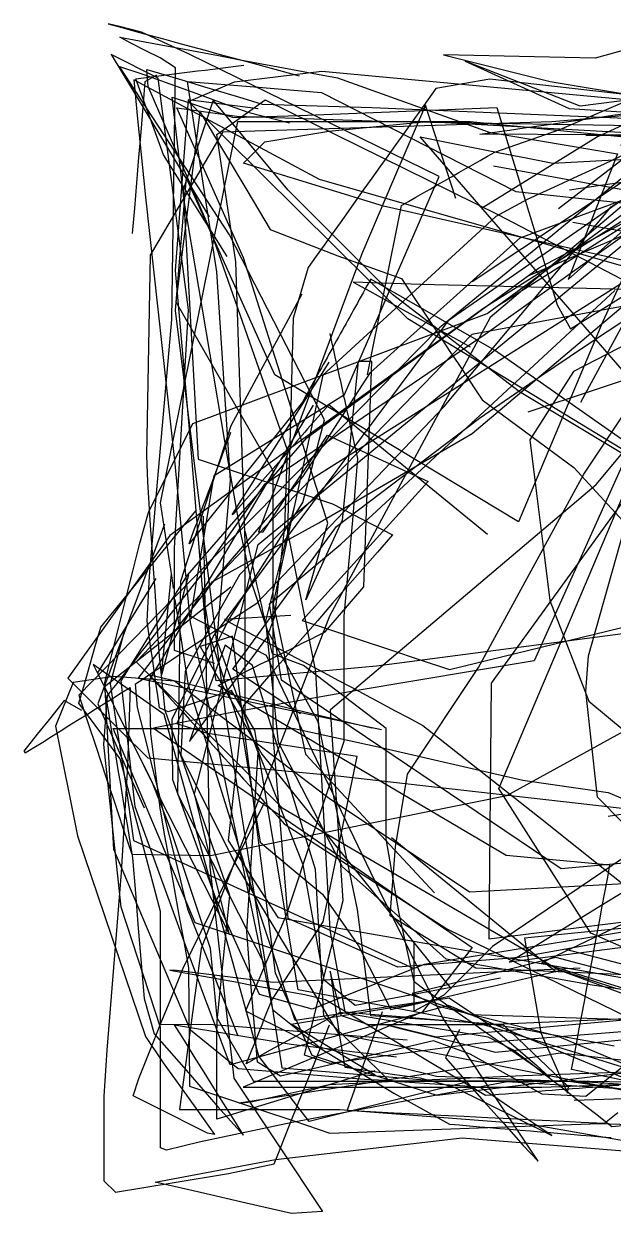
# Model space of a CAD drawing. Header units: metres. Extents: x 30 to 6769, y 117 to 5736.
# Drawn here: x 45 to 325, y 5151 to 5716 of the extents above; entities that cross this region are included whole.
import ezdxf

# ---------------------------------------------------------------- set-up
doc = ezdxf.new("R2010")
doc.units = ezdxf.units.M
doc.layers.add('FLOOR_1', color=2, linetype='Continuous')
doc.layers.add('FLOOR_2', color=3, linetype='Continuous')

msp = doc.modelspace()

# ---------------------------------------------------------------- linework, layer by layer
at = {"layer": 'FLOOR_1', "color": 6}
for points in [[(342.93, 5681.51), (309.37, 5677.32), (254.67, 5698.65), (279.42, 5687.39), (304.18, 5676.13), (404.31, 5669.85)], [(364.67, 5669.97), (357.35, 5666.59), (350.04, 5663.22), (342.73, 5659.84), (335.41, 5656.46), (328.1, 5653.09), (320.79, 5649.71), (313.48, 5646.33), (306.16, 5642.96), (298.85, 5639.58), (291.54, 5636.2), (284.22, 5632.83), (269.28, 5624.79), (187.06, 5549.4), (163.47, 5440.85), (178.74, 5369.17), (240.19, 5303.28)], [(348.19, 5658.62), (242.44, 5571.89), (116.04, 5443.42), (71.02, 5397.25), (75.22, 5384.65), (79.42, 5372.04), (83.62, 5359.44), (87.82, 5346.83), (92.02, 5334.23), (96.22, 5321.63), (133.56, 5321.06), (274.51, 5349.5), (457.57, 5450.09)], [(379.04, 5194.97), (246.77, 5249.68), (142.97, 5221.42), (140.29, 5228.57), (137.61, 5235.72), (134.94, 5242.86), (132.26, 5250.01), (129.58, 5257.16), (126.9, 5264.3), (124.22, 5271.45), (97.76, 5344.18), (91.22, 5404.01), (94.71, 5409.59), (98.19, 5415.18), (101.68, 5420.76), (105.17, 5426.35), (108.66, 5431.93), (112.15, 5437.52), (115.64, 5443.1), (119.13, 5448.69), (122.62, 5454.28), (179.5, 5519.59), (289.55, 5600.19), (350.73, 5632.8)], [(413.28, 5240.54), (314.44, 5284.09), (270.77, 5352.88), (345.46, 5529.26)], [(111.72, 5478.56), (80.05, 5393.1), (87.37, 5376.62), (94.69, 5360.14), (102.02, 5343.66)], [(236.6, 5251.76), (173.95, 5242.65), (168.41, 5259.25), (162.88, 5275.86), (157.35, 5292.47), (123.17, 5401.96), (122.39, 5407.06), (121.6, 5412.16), (120.82, 5417.26), (120.04, 5422.36), (119.25, 5427.46), (118.47, 5432.56), (117.68, 5437.67), (116.9, 5442.77)], [(322.78, 5339.74), (516.59, 5369.81), (588.82, 5356.87), (626.22, 5248.36), (624.99, 5119.11), (615.1, 5079.59), (608.31, 5069.41), (601.52, 5059.22), (594.73, 5049.03), (587.95, 5038.85), (581.16, 5028.66), (490.99, 5034.9), (371.99, 5045.96), (241.88, 5032.5), (72.25, 4992.9), (67.02, 4976.91), (64.42, 4961.29)]]:
    msp.add_lwpolyline(points, dxfattribs=at)
at = {"layer": 'FLOOR_1', "color": 4}
for points in [[(299.06, 5628.55), (385.28, 5695)], [(211.73, 5218.61), (136.64, 5195.64), (136.64, 5201.27), (136.64, 5206.91), (136.64, 5212.54), (136.64, 5218.18), (136.64, 5223.82), (136.64, 5229.45), (136.64, 5235.09), (136.86, 5242.45), (142.85, 5301.93), (112.12, 5389.89), (109.32, 5415.72), (108.63, 5426.09), (107.94, 5436.47), (107.25, 5446.84), (106.56, 5457.22), (105.87, 5467.59), (105.18, 5477.97), (104.48, 5488.34), (103.79, 5498.71), (103.32, 5511.22), (105.09, 5606.38), (139.7, 5665.1), (295.95, 5669.97), (382.28, 5677.25)], [(371.72, 5663.26), (261.69, 5663.88), (268.71, 5664.88), (275.73, 5665.89), (282.75, 5666.89), (289.77, 5667.89), (296.79, 5668.9), (303.81, 5669.9), (310.83, 5670.9), (317.85, 5671.91), (324.87, 5672.91), (331.89, 5673.91)], [(352.9, 5656.88), (258.08, 5593.7)], [(339.27, 5638.21), (266.6, 5576.71), (190.16, 5434.73), (129.27, 5276.81), (118.85, 5200.28), (137.93, 5200.28), (157.02, 5200.28), (176.11, 5200.28), (195.19, 5200.28), (285.7, 5193.31), (331.02, 5185.31)], [(270.39, 5582.46), (358.47, 5638.23)], [(809.95, 5594.57), (651.84, 5578.05), (584.63, 5518.32), (570.04, 5451.79), (566.56, 5397.37), (570.65, 5372.84), (574.73, 5348.32), (578.82, 5323.8), (611.82, 5250.88), (586.21, 5240.63), (560.6, 5230.38), (511.49, 5234.57), (430.53, 5259.81), (259.75, 5267.38), (219.04, 5292.36), (221.56, 5325.15), (227.26, 5359.76), (261.05, 5410.47), (311.1, 5502.36), (362.1, 5578.9), (492.92, 5589.45), (650.98, 5578.81), (846.63, 5568.95), (1007.8, 5549.19)], [(107.65, 5452.66), (79.9, 5407.78), (88.44, 5390.69), (96.98, 5373.6), (105.52, 5356.51), (114.51, 5333.81), (123.97, 5305.41), (133.44, 5277.01), (136.64, 5243.97), (154.04, 5213.7), (313.88, 5213.7), (446.48, 5211.56), (500.59, 5208.06), (557.47, 5216.64), (603.83, 5237.48), (634.87, 5325.3), (641.77, 5351.91), (644.47, 5365.38), (647.16, 5378.84), (649.85, 5392.3), (652.54, 5405.76), (729.64, 5538.6), (877.11, 5507.81)], [(227.1, 5233.21), (134.92, 5240.54), (109.82, 5240.7), (109.82, 5246.65), (109.82, 5252.6), (109.82, 5258.54), (109.82, 5264.49), (109.82, 5270.44), (109.82, 5276.39), (109.82, 5282.34), (109.82, 5288.29), (109.82, 5294.39), (90.68, 5367.05), (71.07, 5393.39), (73.66, 5402.44), (76.24, 5411.49), (78.83, 5420.54), (81.41, 5429.6), (126.7, 5484.8)], [(386.07, 5310.54), (256.75, 5303.57), (190.08, 5348.12), (116.52, 5403.82), (87.65, 5406.08), (68.4, 5403.33), (59.98, 5382.53), (70.41, 5330.32), (102.69, 5234.9), (111.19, 5222.51), (119.33, 5211.11), (127.47, 5199.71), (135.61, 5188.31), (132.23, 5189.07), (127.18, 5191.6), (122.12, 5194.13), (117.07, 5196.66), (112.01, 5199.19), (106.96, 5201.71), (101.9, 5204.24), (96.85, 5206.77), (99.6, 5214.98), (103.1, 5223.73), (106.59, 5232.48), (110.09, 5241.23), (113.59, 5249.98), (117.09, 5258.73), (120.59, 5267.48), (159.39, 5346.45)]]:
    msp.add_lwpolyline(points, dxfattribs=at)
at = {"layer": 'FLOOR_1', "color": 1}
for points in [[(626.15, 5132.72), (580.67, 5265.59), (509.12, 5379.79), (403.5, 5468.96), (227.38, 5576.21), (123.2, 5679.54), (144.98, 5688.88), (186.49, 5693.93), (397.95, 5674.2)], [(427.72, 5212.24), (299.9, 5227.12), (147.28, 5203.32), (152.88, 5203.89), (171.44, 5208.02), (190, 5212.15), (221.29, 5213.7), (256.65, 5213.52), (247.14, 5211.15), (237.63, 5208.77), (228.13, 5206.39), (218.62, 5204.01), (209.11, 5201.63), (199.6, 5199.26), (190.1, 5196.88), (180.59, 5194.5), (156.57, 5225.6), (111.53, 5388.03), (77.9, 5411.76), (80.72, 5406.12), (83.54, 5400.48), (86.36, 5394.83), (89.18, 5389.19), (92, 5383.55), (94.82, 5377.91), (97.64, 5372.27), (100.46, 5366.63), (103.28, 5360.98), (106.1, 5355.34), (108.92, 5349.7), (142.68, 5283.49), (134.33, 5316.89), (125.99, 5350.28), (156.27, 5468.84), (296.4, 5583.91), (365.57, 5640.91)], [(366.89, 5240.22), (261.9, 5231.75), (226.12, 5226.98), (190.33, 5222.21), (178.32, 5226.15), (180.61, 5235.34), (182.91, 5244.53), (185.21, 5253.72), (187.5, 5262.92), (189.8, 5272.11), (192.1, 5281.3), (194.39, 5290.49), (196.69, 5299.68), (190.62, 5390.35), (316.92, 5497.44), (387.72, 5581.97)], [(387.83, 5241.15), (257.24, 5245.31), (126.41, 5289.08), (87.4, 5381.45), (99.68, 5381.45), (111.96, 5381.45), (124.24, 5381.45), (136.52, 5381.45), (148.8, 5381.45), (161.07, 5381.45), (173.35, 5381.45), (211.98, 5372.93), (282.09, 5356.83), (322.73, 5351.02), (444.89, 5299.79)]]:
    msp.add_lwpolyline(points, dxfattribs=at)
at = {"layer": 'FLOOR_1', "color": 3}
for points in [[(860.81, 5595.53), (733.04, 5585.03), (670.06, 5546.25), (592.45, 5474.62), (569, 5398.36), (580.97, 5259.21), (626.95, 5152.38), (621.69, 5152.7), (581.68, 5224.05), (497.12, 5373.72), (444.98, 5507.29), (398.52, 5661.64), (378.2, 5690.68), (358.02, 5681.36), (337.84, 5672.03), (317.65, 5662.71), (262.48, 5628.66)], [(146.84, 5235.17), (123.02, 5295.06), (120.85, 5303.77), (118.67, 5312.47), (116.5, 5321.18), (114.32, 5329.88), (112.14, 5338.59), (109.97, 5347.3), (107.79, 5356), (105.62, 5364.71), (103.44, 5373.41), (98.97, 5391.33), (98.02, 5402.65), (101.4, 5404.91), (104.79, 5407.17), (108.18, 5409.43), (111.56, 5411.69), (114.95, 5413.95), (118.34, 5416.21), (121.72, 5418.47), (125.11, 5420.72), (128.5, 5422.98), (131.88, 5425.24), (135.27, 5427.5), (138.65, 5429.76), (142.04, 5432.02), (145.43, 5434.28), (148.81, 5436.53), (152.2, 5438.79), (155.59, 5441.05), (244.7, 5534.44), (324.11, 5629.39), (388.02, 5669.97)], [(378.89, 5206.86), (274.7, 5213.46), (172.45, 5194.03), (128.22, 5184.76), (112.66, 5180.87), (109.82, 5182.1), (109.82, 5184.49), (109.82, 5186.87), (109.82, 5189.26), (109.82, 5191.64), (109.82, 5194.02), (109.82, 5196.41), (109.82, 5198.79), (109.82, 5201.18), (109.82, 5203.56), (109.82, 5205.94), (109.82, 5208.33), (109.82, 5210.71), (109.82, 5213.1), (109.82, 5215.48), (109.82, 5217.86), (109.82, 5220.25), (109.82, 5222.63), (109.82, 5225.02), (109.82, 5227.4), (109.82, 5229.78), (109.82, 5232.17), (109.82, 5234.55), (109.82, 5236.94), (109.82, 5239.32), (91.21, 5296.41), (82.99, 5373.86), (84.58, 5396.91), (86.88, 5399.87), (89.18, 5402.83), (91.49, 5405.79), (93.79, 5408.76), (96.09, 5411.72), (98.39, 5414.68), (100.7, 5417.64), (103, 5420.61), (105.3, 5423.57), (107.61, 5426.53), (109.91, 5429.49), (112.21, 5432.46), (114.52, 5435.42), (116.82, 5438.38), (119.12, 5441.34), (121.43, 5444.31), (123.73, 5447.27), (126.03, 5450.23), (128.34, 5453.2), (159.67, 5497.75), (264.17, 5568.78), (351.07, 5630.84)], [(345.43, 5603.32), (180.64, 5499.28), (98.34, 5413.06), (109.28, 5402.12), (120.22, 5391.17), (131.16, 5380.23), (142.09, 5369.29), (153.03, 5358.34), (167.63, 5343.74), (299.27, 5266.71), (486.34, 5197.31)], [(351.47, 5555.66), (287.57, 5413.5), (202.36, 5399.28), (142.01, 5388.62), (106.51, 5381.51), (144.38, 5355.45), (182.25, 5329.38), (220.12, 5303.32), (257.98, 5277.26), (234.32, 5246.46), (149.11, 5210.92), (291.12, 5210.92), (394.08, 5214.47)], [(130.09, 5482.28), (133.35, 5315.63), (144.65, 5215.11), (165.77, 5183.41), (186.9, 5151.71), (172.17, 5150.79), (150.56, 5155.78), (128.95, 5160.77), (107.34, 5165.76), (164.57, 5176.44), (253.27, 5186.86), (418.89, 5173.44), (442.14, 5173.44), (465.39, 5173.44), (488.64, 5173.44), (511.89, 5173.44), (637.97, 5129.37), (643.77, 5083.25), (640.08, 5050), (625.36, 5047.74), (609.12, 5049.77), (592.88, 5051.81), (476.92, 5050.84)], [(414.67, 5208.26), (306.48, 5204.6)]]:
    msp.add_lwpolyline(points, dxfattribs=at)
at = {"layer": 'FLOOR_1', "color": 7}
for points in [[(309.76, 5536.5), (391.85, 5687.8)], [(388.98, 5294.22), (235.22, 5269.26), (182.03, 5247.97), (156.93, 5254.94), (146.63, 5277.61), (136.34, 5300.27), (115.72, 5357.03), (115.35, 5385.81), (121.92, 5398.95), (128.49, 5412.09), (135.05, 5425.23), (247.06, 5575.71), (353.39, 5649.54)], [(359.03, 5587.51), (257.84, 5568.68), (147.35, 5454.41), (121.52, 5408.65), (119.46, 5368.88), (144.69, 5318.39), (194.54, 5236.16), (346.84, 5206.09)], [(72.47, 5390), (64.08, 5394.7), (57.67, 5386.69), (51.26, 5378.67), (44.86, 5370.66), (45.54, 5369.77), (49.69, 5372.37), (53.84, 5374.96), (58, 5377.56), (62.15, 5380.16), (66.3, 5382.75), (70.45, 5385.35), (74.6, 5387.94), (78.75, 5390.54), (82.9, 5393.13), (87.05, 5395.73), (91.2, 5398.33), (95.36, 5400.92), (94.18, 5363.67), (91.19, 5312.93), (84.34, 5228.5), (82.99, 5206.66), (82.99, 5198.61), (82.99, 5190.56), (82.99, 5182.51), (82.99, 5174.46), (82.99, 5166.41), (88.54, 5160.95), (115.37, 5165.42), (142.19, 5169.9), (163.84, 5174.36), (165.6, 5178.76), (167.36, 5183.17), (169.12, 5187.58), (170.88, 5191.99), (172.65, 5196.4), (174.41, 5200.8), (176.17, 5205.21), (177.93, 5209.62), (179.7, 5214.03), (181.46, 5218.43), (183.22, 5222.84), (184.98, 5227.25), (186.74, 5231.66), (188.51, 5236.07), (190.27, 5240.47)], [(639.17, 5121.44), (626.14, 5169.27), (551.56, 5251.59), (512.21, 5255.61), (512.21, 5225.21), (519.23, 5179.2), (523.62, 5168.04), (521.23, 5177.62), (518.83, 5187.2), (516.44, 5196.78), (514.04, 5206.37), (511.65, 5215.95), (509.25, 5225.53), (506.86, 5235.11), (493.86, 5240.54), (467.01, 5240.54), (440.16, 5240.54), (301.9, 5276.5)]]:
    msp.add_lwpolyline(points, dxfattribs=at)
at = {"layer": 'FLOOR_1', "color": 5}
for points in [[(415.03, 5197.31), (302.99, 5213.7), (283.1, 5213.7), (263.21, 5213.7), (243.33, 5213.7), (223.44, 5213.7), (206.87, 5214.56), (191.84, 5215.81), (176.82, 5217.06), (161.79, 5218.32), (146.77, 5219.57), (124.16, 5237.91), (87.71, 5323.9), (83.42, 5403.3), (86.73, 5416.54), (90.04, 5429.78), (93.35, 5443.02), (96.66, 5456.26), (99.96, 5469.49), (104.13, 5484.13), (125.29, 5526.46), (265.11, 5578.68), (371.74, 5656.74)], [(358.5, 5640.95), (263.56, 5581.16), (114.29, 5473.15), (65.79, 5405.37), (78.45, 5392.7), (91.11, 5380.03), (103.78, 5367.37), (194.19, 5358.92), (354.48, 5340.73)], [(353.69, 5429.64), (212.57, 5411.07), (136.28, 5404.12), (135.45, 5409.93), (134.62, 5415.75), (133.79, 5421.57), (132.96, 5427.38), (132.13, 5433.2), (131.3, 5439.01), (130.47, 5444.83), (134.5, 5451.08), (147.15, 5458.11), (159.8, 5465.14), (172.45, 5472.17), (185.1, 5479.21), (257.99, 5521.6), (329.91, 5582.31)], [(182.51, 5535.13), (104.47, 5404.39), (105.1, 5378.94), (107.31, 5361.26), (109.52, 5343.58), (111.79, 5330.34), (114.07, 5317.8), (116.35, 5305.25), (118.63, 5292.71), (120.91, 5280.16), (123.19, 5267.62), (123.57, 5211.35), (140.28, 5205.78), (156.99, 5200.21), (173.7, 5194.64), (190.41, 5189.06), (318.55, 5193.57), (464.32, 5188.92)], [(336.78, 5291.89), (291.04, 5269.92), (330.06, 5257.91), (365.65, 5252.68), (374.38, 5300.73), (383.67, 5388.14)]]:
    msp.add_lwpolyline(points, dxfattribs=at)
at = {"layer": 'FLOOR_1', "color": 2}
for points in [[(214.93, 5380.79), (99.23, 5405.21), (107.21, 5415.47), (115.19, 5425.74), (123.17, 5436.01), (131.15, 5446.27), (139.13, 5456.54), (177.52, 5501.04), (209.69, 5550.58), (280.9, 5614.65), (349.49, 5640.01), (397.31, 5622.95), (438, 5587.2), (475.15, 5513.79)], [(619.51, 5089.67), (611.31, 5181.65), (568, 5189.52), (488.94, 5227.91), (377.7, 5287.89), (317.63, 5348.72), (316.51, 5358.78), (315.4, 5368.83), (314.28, 5378.88), (313.16, 5388.94), (312.05, 5398.99), (313.36, 5415.92), (341.42, 5515.23), (359.12, 5629.91), (378.62, 5633.16), (398.11, 5636.41), (417.61, 5639.66), (437.1, 5642.91)], [(365.1, 5630.87), (284.48, 5596.46)], [(176.5, 5388.39), (144.32, 5409.62), (156.63, 5426.55), (168.94, 5443.49), (181.25, 5460.42), (193.56, 5477.36), (261.46, 5529), (290.03, 5548.62), (311.51, 5562.95), (333, 5577.28), (394.84, 5601.08)], [(967.14, 5372.47), (928.57, 5477.82), (917.86, 5517.09), (806.85, 5552.1), (690.24, 5547.45), (583.23, 5555.19), (510.05, 5591.01), (457.85, 5595.87), (451.86, 5593.37), (445.88, 5590.88), (439.89, 5588.38), (433.91, 5585.89), (427.92, 5583.39), (421.94, 5580.9), (415.96, 5578.4), (409.97, 5575.91), (403.99, 5573.42), (398, 5570.92), (392.02, 5568.43), (386.03, 5565.93), (380.05, 5563.44), (284.48, 5531.81)], [(177.05, 5587.9), (143.37, 5525.28), (119.38, 5451.26), (117.92, 5350.41), (159.3, 5269.18)], [(143.34, 5448.54), (83.09, 5401), (83.93, 5395.98), (84.76, 5390.96), (85.6, 5385.94), (86.43, 5380.92), (87.27, 5375.9), (88.11, 5370.88), (88.94, 5365.86), (89.78, 5360.85), (90.61, 5355.83), (91.45, 5350.81), (92.29, 5345.79), (93.12, 5340.77), (93.96, 5335.75), (94.79, 5330.73), (95.63, 5325.71), (96.51, 5319.85), (97.9, 5303.16), (99.29, 5286.48), (100.68, 5269.79), (102.07, 5253.11), (106.85, 5236.27), (122.02, 5218.93), (137.18, 5201.59), (149.35, 5188), (144.66, 5195.5), (139.98, 5203), (135.29, 5210.5), (130.6, 5218.01), (125.92, 5225.51), (121.23, 5233.01), (116.54, 5240.52), (144.18, 5235.93), (171.93, 5231.3), (222.11, 5225.33)], [(92.69, 5428.18), (85.93, 5402.61), (89.48, 5379.51), (93.03, 5356.41), (97.03, 5328.2), (230.01, 5267.38)], [(210.26, 5381.48), (104.33, 5406.94), (107.55, 5403.4), (110.77, 5399.86), (113.98, 5396.32), (117.2, 5392.78), (120.42, 5389.24), (123.64, 5385.7), (126.85, 5382.16), (130.07, 5378.62), (133.29, 5375.08), (136.51, 5371.54), (139.72, 5368), (142.94, 5364.46), (146.16, 5360.92), (149.37, 5357.37), (152.59, 5353.83), (155.81, 5350.29), (159.03, 5346.75), (162.24, 5343.21), (165.46, 5339.67), (168.68, 5336.13), (245.98, 5286.16), (405.72, 5208.16)]]:
    msp.add_lwpolyline(points, dxfattribs=at)
at = {"layer": 'FLOOR_2', "color": 7}
for points in [[(251.99, 5238.37), (245.29, 5224.78), (254.53, 5214.38), (263.77, 5203.97), (273.02, 5193.57), (282.26, 5183.16), (289.4, 5175.68), (266.82, 5209.57), (244.24, 5243.46), (213.87, 5304.62), (160.28, 5416.06), (124.27, 5434.67), (126.51, 5448.08), (128.74, 5461.49), (130.97, 5474.9), (133.21, 5488.31), (135.44, 5501.72), (197.32, 5540.17), (242.41, 5643.75), (123.78, 5701.85), (100.9, 5712.46), (90.4, 5715.09), (84.93, 5716.41), (91.52, 5714.61), (98.11, 5712.81), (104.7, 5711.02), (111.3, 5709.22), (117.89, 5707.42), (124.48, 5705.62), (131.07, 5703.82), (137.66, 5702.02), (144.25, 5700.22), (150.85, 5698.43), (175.76, 5691.63)], [(328.59, 5658.85), (378.08, 5657.37), (378.08, 5672.99), (378.08, 5688.61), (378.08, 5704.23), (368.41, 5714.3), (316.46, 5700.13), (244.39, 5701.73), (269.76, 5695.39), (295.12, 5689.04), (337.11, 5682.01), (416.82, 5675.38), (425.78, 5673.14), (434.73, 5670.9), (443.68, 5668.66), (452.64, 5666.42), (461.59, 5664.18), (470.55, 5661.94), (479.5, 5659.7), (488.45, 5657.46), (563.79, 5642.67)], [(333.46, 5600.13), (185.5, 5642.37), (97.11, 5689.72), (98.97, 5671.17), (100.82, 5652.62), (102.68, 5634.06), (116.54, 5508.76), (123.96, 5431.83), (125.02, 5427.09), (126.07, 5422.36), (127.12, 5417.62), (128.17, 5412.88), (129.23, 5408.14), (130.28, 5403.4), (131.33, 5398.66), (132.38, 5393.92), (133.44, 5389.18), (134.49, 5384.44), (135.54, 5379.7), (136.6, 5374.96), (163.18, 5247.84), (185.37, 5230.03), (203.93, 5225.39), (222.48, 5220.75), (241.03, 5216.11), (315.33, 5213.27), (413.61, 5206.99)], [(250.29, 5633.32), (235.8, 5677.79), (220.66, 5642.46), (205.53, 5607.12), (156.46, 5474.78), (158.66, 5474.88), (168.87, 5490.2), (179.08, 5505.53), (189.3, 5520.85), (237.2, 5498.89), (177.15, 5432.8), (191.17, 5428.13), (205.2, 5423.45), (219.22, 5418.77), (233.24, 5414.1), (247.26, 5409.42), (385.22, 5443)], [(639.63, 5143.93), (628.91, 5209.2), (616.6, 5245.64), (609.78, 5257.58), (602.96, 5269.53), (596.14, 5281.47), (498.71, 5337.37), (355.55, 5337.21), (267.68, 5277.71), (244.62, 5254.63), (230.54, 5247.02), (230.54, 5263.66), (230.54, 5280.3)]]:
    msp.add_lwpolyline(points, dxfattribs=at)
at = {"layer": 'FLOOR_2', "color": 1}
for points in [[(329.57, 5220.38), (313.17, 5225.43), (296.78, 5230.47), (280.38, 5235.52), (263.45, 5240.54), (175.3, 5257.13), (154.75, 5380.45), (143.6, 5399.43), (136.07, 5396.91), (128.54, 5394.4), (121.01, 5391.89), (113.48, 5389.38), (109.39, 5391.18), (108.55, 5397.07), (107.71, 5402.95), (106.87, 5408.84), (106.03, 5414.73), (105.18, 5420.61), (104.34, 5426.5), (103.5, 5432.38), (104.69, 5454.01), (107.63, 5489.39), (115.28, 5575.79), (116.95, 5695.53), (109.77, 5700.19), (102.89, 5703.63), (96.02, 5707.07), (90.47, 5710.09), (99.87, 5708.32), (109.28, 5706.56), (118.69, 5704.79), (128.1, 5703.03), (137.51, 5701.26), (146.92, 5699.5), (156.33, 5697.73), (165.74, 5695.97), (175.15, 5694.2), (184.56, 5692.44), (193.97, 5690.67), (266.13, 5664.95), (327.16, 5654.51), (303.63, 5594.82), (354.44, 5640)], [(375.34, 5289.45), (280.38, 5272.53), (222.64, 5267.91), (196.61, 5279.49), (170.58, 5291.06), (163.47, 5377.91), (163.47, 5396.91), (163.47, 5415.92), (163.47, 5503.87), (117.34, 5584.14), (128.64, 5674.37), (139.77, 5655.81), (150.9, 5637.25), (162.03, 5618.69), (194.16, 5606.06), (224.44, 5595.25), (228.28, 5589.49), (232.12, 5583.72), (235.96, 5577.96), (239.8, 5572.19), (243.64, 5566.43), (247.48, 5560.66), (251.32, 5554.9), (255.17, 5549.13), (259.01, 5543.37), (262.85, 5537.61), (306.45, 5505.49), (421.03, 5380.74)], [(624, 5121.9), (610.94, 5180.9), (601.92, 5207.95), (594.85, 5220.92), (587.78, 5233.88), (580.71, 5246.85), (573.64, 5259.82), (566.57, 5272.78), (489.88, 5356.82), (467.77, 5378.94), (445.43, 5403.91), (422.93, 5430.93), (400.43, 5457.95), (335.51, 5544.82), (233.25, 5662.72), (245.88, 5660.19), (258.52, 5657.66), (271.15, 5655.13), (283.79, 5652.61), (296.42, 5650.08), (413.23, 5656.55), (548.76, 5650.76)], [(897.37, 5578.84), (811.76, 5614.92), (687.86, 5586.33), (621.17, 5532.28), (623.26, 5475.82), (642.85, 5464.06), (640.69, 5433.72), (633.82, 5399.34), (627.38, 5308.25), (605.18, 5283.81), (582.97, 5259.37), (545.1, 5231.31), (442.31, 5230.94), (241.4, 5206.99), (181.9, 5225.89), (164.48, 5265.11), (144.1, 5425.28), (128.75, 5420.43), (158.05, 5369.14), (248.1, 5257.67)], [(265.29, 5473.55), (189.9, 5535.32), (188.64, 5533.88), (187.38, 5532.44), (186.11, 5530.99), (184.85, 5529.55), (183.59, 5528.11), (182.33, 5526.66), (181.06, 5525.22), (179.8, 5523.78), (178.54, 5522.33), (177.28, 5520.89), (176.01, 5519.44), (174.75, 5518), (173.49, 5516.56), (172.23, 5515.11), (170.96, 5513.67), (169.7, 5512.23), (168.44, 5510.78), (167.18, 5509.34), (165.91, 5507.89), (164.65, 5506.45), (163.39, 5505.01), (162.13, 5503.56), (160.86, 5502.12), (159.6, 5500.68), (158.34, 5499.23), (157.08, 5497.79), (155.81, 5496.35), (154.55, 5494.9), (153.29, 5493.46), (152.03, 5492.01), (150.76, 5490.57), (149.5, 5489.13), (148.24, 5487.68), (146.98, 5486.24), (145.71, 5484.8), (144.45, 5483.35), (143.9, 5482.95), (148.09, 5489.55), (152.29, 5496.16), (156.49, 5502.76), (160.69, 5509.36), (164.89, 5515.96), (169.09, 5522.56), (173.29, 5529.16), (177.49, 5535.76), (181.68, 5542.37), (185.88, 5548.97), (190.08, 5555.57)], [(379.23, 5251.03), (297.83, 5272.47), (284.16, 5269.05), (270.49, 5265.63), (256.82, 5262.21), (243.15, 5258.8), (229.48, 5255.38), (240.75, 5249.73), (269.61, 5242.51), (298.47, 5235.29), (345.97, 5215.33)], [(309.34, 5267.38), (163.46, 5260.67), (117.51, 5266.42), (114.27, 5266.57), (119.63, 5265.6), (124.98, 5264.62), (130.33, 5263.65), (135.68, 5262.68), (141.03, 5261.7), (146.39, 5260.73), (151.74, 5259.76), (157.09, 5258.78), (162.44, 5257.81), (167.79, 5256.84), (173.15, 5255.86), (178.5, 5254.89), (188.32, 5252.61), (264.34, 5207.01), (267.52, 5207.26), (270.7, 5207.5), (273.88, 5207.75), (277.06, 5207.99), (280.24, 5208.24), (283.42, 5208.48), (286.6, 5208.73), (289.78, 5208.97), (292.96, 5209.22), (296.14, 5209.46), (299.31, 5209.71), (302.49, 5209.95), (305.67, 5210.2), (308.85, 5210.44), (312.03, 5210.69), (315.21, 5210.93), (318.39, 5211.17), (321.57, 5211.42), (324.75, 5211.66), (327.93, 5211.91)]]:
    msp.add_lwpolyline(points, dxfattribs=at)
at = {"layer": 'FLOOR_2', "color": 4}
for points in [[(135.7, 5412.26), (116.53, 5418.4), (116.53, 5423.28), (116.53, 5428.16), (116.53, 5433.04), (116.53, 5437.92), (116.53, 5442.8), (116.53, 5447.68), (116.53, 5452.56), (116.53, 5457.44), (116.53, 5462.32), (116.53, 5467.2), (123.23, 5580.42), (108.79, 5690.61), (86.36, 5701.84), (132.98, 5624.69)], [(208.31, 5549.59), (224.41, 5630.04), (227.82, 5631.99), (231.23, 5633.94), (234.64, 5635.89), (238.05, 5637.84), (241.46, 5639.79), (244.87, 5641.74), (248.28, 5643.69), (251.69, 5645.64), (255.1, 5647.59), (258.51, 5649.54), (261.92, 5651.49), (265.33, 5653.44), (268.74, 5655.39), (299.72, 5666.2), (370.43, 5696.39), (409.88, 5682.15), (428.01, 5677.61), (446.13, 5673.08), (505.41, 5662.16)], [(344.42, 5232.39), (312.09, 5206.51), (291.3, 5207.51), (274.17, 5217.04), (257.04, 5226.56), (239.66, 5232.84), (221.48, 5228.64), (203.3, 5224.45), (185.11, 5220.25), (166.93, 5216.05), (156.01, 5222.82), (154.28, 5243.49), (152.56, 5264.17), (150.84, 5284.85), (156.37, 5370.05), (136.74, 5422.85), (137.8, 5435.6), (138.86, 5448.35), (139.93, 5461.1), (140.99, 5473.84), (142.05, 5486.59), (143.11, 5499.34), (136.64, 5598.49), (122.73, 5689.02), (154.55, 5686.37), (186.37, 5683.72), (278.75, 5636.71), (353.29, 5628.78)], [(271.53, 5262.7), (202.48, 5249.69), (187.65, 5261.81), (184.34, 5280.05), (181.02, 5298.28), (177.71, 5316.51), (150.06, 5386.26), (150.06, 5407.1), (150.06, 5427.94), (150.06, 5448.78), (150.06, 5469.62), (145.7, 5603.21), (136.64, 5663.77), (159.65, 5680.24), (270.59, 5625.55), (386.53, 5565.1), (489.81, 5509.86), (568.72, 5457.56), (632.93, 5431.96), (632.93, 5452.17), (632.93, 5472.38), (684.44, 5567.15), (789.92, 5595.27), (887.25, 5544.97)], [(619.51, 5143.92), (619.51, 5280.9), (619.51, 5325.13), (618.11, 5424.5), (611.32, 5438.11), (604.52, 5451.71), (597.72, 5465.32), (551.93, 5495.78), (438.27, 5535.78), (346.38, 5512.21), (267.04, 5402.97), (265.91, 5281.39), (340.14, 5290.73)], [(123.23, 5454.4), (110.35, 5406.86), (115.15, 5454.92)], [(297.91, 5265.5), (219.76, 5329.44)]]:
    msp.add_lwpolyline(points, dxfattribs=at)
at = {"layer": 'FLOOR_2', "color": 2}
for points in [[(347.49, 5194.14), (324.45, 5192.07), (316.61, 5198.16), (308.78, 5204.26), (300.95, 5210.35), (293.12, 5216.45), (285.28, 5222.54), (277.45, 5228.64), (265.58, 5234.7), (230.41, 5240.56), (195.23, 5246.43), (162.04, 5228.4), (150.65, 5221.9), (151.59, 5224.23), (152.52, 5226.57), (153.45, 5228.91), (154.39, 5231.24), (155.32, 5233.58), (156.26, 5235.92), (157.19, 5238.25), (158.12, 5240.59), (159.06, 5242.92), (159.99, 5245.26), (160.93, 5247.6), (161.86, 5249.93), (162.79, 5252.27), (187.13, 5289.47), (203.44, 5368.07), (179.73, 5371.72), (156.03, 5375.37), (132.32, 5379.02), (117.57, 5383.54), (120.71, 5389.82), (123.84, 5396.1), (126.98, 5402.37), (130.12, 5408.65), (133.25, 5414.92), (136.39, 5421.2), (139.53, 5427.48), (142.66, 5433.75), (158.35, 5458.71), (177.56, 5488.91), (187.9, 5528.09), (142.72, 5616.09), (90.29, 5696.08), (101.9, 5692.37), (114.28, 5687.87), (126.67, 5683.36), (139.05, 5678.86), (151.44, 5674.35), (171.17, 5669.27)], [(141.57, 5605.72), (111.31, 5654.16), (98.06, 5690.31), (101.73, 5690.77), (105.39, 5691.23), (109.06, 5691.68), (112.73, 5692.14), (116.4, 5692.6), (120.07, 5693.06), (123.73, 5693.52), (127.4, 5693.98), (131.07, 5694.44), (134.74, 5694.89), (138.41, 5695.35), (142.07, 5695.81), (145.74, 5696.27), (149.41, 5696.73)], [(268.25, 5648.93), (365.91, 5630.91), (390.85, 5613.09), (389.39, 5621.14), (387.93, 5629.2), (386.46, 5637.25), (385, 5645.3), (383.54, 5653.36), (382.07, 5661.41), (380.61, 5669.46), (379.15, 5677.52), (378.84, 5682.05), (381.68, 5677.09), (384.51, 5672.13), (387.34, 5667.18), (390.17, 5662.22), (393, 5657.26), (395.83, 5652.3), (398.67, 5647.34), (401.5, 5642.39), (404.33, 5637.43), (429.07, 5630.38), (459.38, 5622.8), (524, 5613.07)], [(331.7, 5213.7), (305.34, 5219.21), (306.55, 5225.68), (307.77, 5232.16), (308.98, 5238.64), (310.19, 5245.11), (311.41, 5251.59), (312.62, 5258.07), (313.83, 5264.54), (315.05, 5271.02), (316.26, 5277.5), (317.48, 5283.97), (318.69, 5290.45), (319.9, 5296.93), (321.12, 5303.4), (322.33, 5309.88), (323.54, 5316.36), (274.13, 5321.06), (137.26, 5401.89), (140.65, 5403.58), (144.04, 5405.28), (147.42, 5406.97), (150.81, 5408.67), (154.2, 5410.36), (157.59, 5412.06), (160.98, 5413.75), (164.36, 5415.45), (167.75, 5417.14), (171.14, 5418.83), (174.53, 5420.53), (177.92, 5422.22), (181.3, 5423.92), (184.69, 5425.61), (188.08, 5427.31), (206.51, 5448.69), (210.37, 5555.9), (210.06, 5555.9), (209.75, 5555.9), (209.44, 5555.9), (209.13, 5555.9), (208.82, 5555.9), (208.52, 5555.9), (208.21, 5555.9), (207.9, 5555.9), (207.59, 5555.9), (207.28, 5555.9), (206.97, 5555.9), (206.66, 5555.9), (206.35, 5555.9), (206.05, 5555.9), (205.74, 5555.9), (205.43, 5555.9), (205.12, 5555.9), (204.81, 5555.9), (204.5, 5555.9), (204.19, 5555.9), (203.88, 5555.9), (196.31, 5480.47), (179, 5442.53), (184.2, 5460.76), (189.41, 5478.99), (149.33, 5605.07), (117.6, 5676.53), (146.09, 5672.46), (219.34, 5669.97), (354.2, 5667.68)], [(312.09, 5663.26), (375.46, 5663.85), (382.61, 5664.87), (389.75, 5665.89), (396.9, 5666.91), (404.04, 5667.93), (411.19, 5668.95), (418.34, 5669.88), (427.78, 5632.11), (437.21, 5594.35), (414.17, 5589.45), (386.3, 5589.45), (358.42, 5589.45), (233.71, 5592.49), (201.53, 5593.65), (209.46, 5589.24), (217.38, 5584.83), (225.31, 5580.43), (233.24, 5576.02), (241.17, 5571.62), (249.1, 5567.21), (257.02, 5562.8)], [(421.74, 5453.96), (268.61, 5561.23), (209.79, 5595.03), (208.89, 5593.41), (207.99, 5591.79), (207.08, 5590.16), (206.18, 5588.54), (205.28, 5586.91), (204.38, 5585.29), (203.48, 5583.67), (202.57, 5582.04), (201.67, 5580.42), (200.77, 5578.79), (199.87, 5577.17), (198.97, 5575.55), (198.07, 5573.92), (197.16, 5572.3), (196.26, 5570.67), (195.36, 5569.05), (194.46, 5567.43), (193.56, 5565.8), (192.66, 5564.18), (191.75, 5562.55), (190.85, 5560.93), (189.95, 5559.31), (189.05, 5557.68), (188.15, 5556.06), (187.24, 5554.43), (186.34, 5552.81), (185.44, 5551.19), (184.54, 5549.56), (183.64, 5547.94), (182.74, 5546.31), (181.83, 5544.69), (180.93, 5543.07), (180.03, 5541.44), (179.13, 5539.82), (178.23, 5538.19), (177.33, 5536.57), (123.44, 5469.24), (124.77, 5472.77), (126.09, 5476.3), (127.41, 5479.83), (128.74, 5483.36), (130.06, 5486.89), (131.38, 5490.43), (132.71, 5493.96), (134.03, 5497.49), (135.35, 5501.02), (136.68, 5504.55), (138, 5508.08), (139.33, 5511.61), (140.65, 5515.15), (141.97, 5518.68), (143.3, 5522.21)], [(211.98, 5216.64), (171.97, 5240.84), (182.69, 5242.63), (193.42, 5244.42), (204.14, 5246.21), (214.86, 5247.99), (225.59, 5249.78), (236.31, 5251.57), (247.04, 5253.36), (265.88, 5240.91), (288.85, 5221.21), (294.76, 5215.69), (290.17, 5218.91), (285.58, 5222.12), (280.99, 5225.34), (276.4, 5228.55), (271.81, 5231.77), (267.22, 5234.98), (262.63, 5238.2), (258.04, 5241.41), (253.45, 5244.63), (248.86, 5247.84), (244.27, 5251.06), (239.67, 5254.27), (235.08, 5257.49), (230.47, 5260.97), (223.26, 5293.43), (217.12, 5328.89), (217.12, 5381.45), (177.9, 5411.39), (163.04, 5416.95), (162.47, 5419.48), (161.91, 5422.01), (161.35, 5424.54), (160.79, 5427.07), (160.23, 5429.6), (159.67, 5432.13), (159.1, 5434.66), (158.54, 5437.19), (157.98, 5439.71), (157.42, 5442.24), (156.86, 5444.77), (156.3, 5447.3), (155.73, 5449.83), (155.17, 5452.36), (154.61, 5454.89), (154.05, 5457.42), (153.49, 5459.95), (152.93, 5462.48), (152.36, 5465), (151.8, 5467.53), (151.24, 5470.06), (150.68, 5472.59), (150.12, 5475.12)], [(354.06, 5280.47), (275.57, 5270.33), (297.38, 5283.77), (319.2, 5297.2), (341.02, 5310.63)]]:
    msp.add_lwpolyline(points, dxfattribs=at)
at = {"layer": 'FLOOR_2', "color": 5}
for points in [[(364.09, 5244.87), (265.47, 5240.54), (246.64, 5240.54), (227.8, 5240.54), (208.96, 5240.54), (195.92, 5244.86), (192.97, 5256.67), (190.5, 5265.95), (192.7, 5250.56), (194.9, 5235.17), (197.5, 5220.34), (209.37, 5218.65), (221.24, 5216.95), (233.12, 5215.25), (249.19, 5211.08), (295.99, 5187.94), (287.4, 5193.67), (278.82, 5199.39), (270.23, 5205.12), (261.65, 5210.84), (218.8, 5213.7), (187.49, 5244.58), (183.59, 5314.32), (153.6, 5411.33), (140.55, 5420.95), (136.15, 5409.21), (131.75, 5397.47), (127.35, 5385.73), (123.57, 5375.19), (128.84, 5382.22), (134.12, 5389.26), (139.39, 5396.29), (144.66, 5403.32), (149.93, 5410.36), (155.21, 5417.39), (160.48, 5424.43), (164.16, 5434.59), (165.74, 5448.87), (167.33, 5463.16), (168.91, 5477.44), (170.18, 5513.77), (134.32, 5616.56), (104.05, 5686.61), (103.39, 5694.71), (112.53, 5691.97), (121.66, 5689.23), (130.8, 5686.49), (139.94, 5683.75), (149.07, 5681), (158.21, 5678.26), (210.56, 5676.68), (334.67, 5671.38)], [(156.22, 5676.05), (122.99, 5680.28), (122.51, 5674.04), (122.03, 5667.8), (121.55, 5661.56), (121.07, 5655.32), (120.59, 5649.09), (120.11, 5642.85), (119.63, 5636.61), (119.16, 5630.37), (118.68, 5624.13), (118.2, 5617.9), (117.72, 5611.66), (117.24, 5605.42), (116.76, 5599.18), (123.87, 5520.1), (130.86, 5432.35), (132.86, 5426.36), (134.86, 5420.37), (136.85, 5414.38), (138.85, 5408.39), (140.84, 5402.4), (142.84, 5396.41), (144.83, 5390.42), (146.83, 5384.43), (148.82, 5378.45), (157.2, 5327.41), (172.01, 5315.06), (186.83, 5302.71), (203.94, 5278.02), (219.31, 5247.76), (224.71, 5249), (230.1, 5250.25), (235.5, 5251.49), (240.89, 5252.74), (246.29, 5253.99), (251.68, 5255.23), (257.08, 5256.48), (262.47, 5257.72), (267.87, 5258.97), (273.26, 5260.21), (278.66, 5261.46), (284.05, 5262.71), (289.45, 5263.95), (294.84, 5265.2), (300.24, 5266.44), (326.73, 5257.77)], [(693.95, 5602.87), (588.96, 5591.49), (506.64, 5582.46), (437.32, 5563.51), (408.62, 5586.48), (394.58, 5594.62), (382.72, 5600.55), (370.86, 5606.49), (359, 5612.42), (305.95, 5621.96)], [(864.59, 5586.35), (720, 5602.3), (673.4, 5577.2), (604.47, 5535.68), (555.93, 5484.83), (563.18, 5448.53), (570.44, 5412.23), (582.59, 5371.5), (596.77, 5328.94), (566.1, 5281.09), (528.67, 5240.54), (507.58, 5240.54), (486.49, 5240.54), (465.4, 5240.54), (439.77, 5241.37), (315.04, 5259.33), (245.69, 5271.8), (233.37, 5282.75), (221.05, 5293.71), (208.74, 5304.66), (196.42, 5315.61), (165.92, 5374.72), (159.9, 5432.48), (173.63, 5487)]]:
    msp.add_lwpolyline(points, dxfattribs=at)
at = {"layer": 'FLOOR_2', "color": 3}
for points in [[(107.95, 5691.97), (102.45, 5688.85), (101.45, 5676.83), (100.45, 5664.81), (99.45, 5652.79), (98.44, 5640.76), (97.44, 5628.74), (96.44, 5616.72)], [(351.47, 5498.79), (280.47, 5541.44), (220.12, 5587.64), (170.41, 5637.4), (134.91, 5680.05), (120.71, 5637.4), (127.81, 5509.45), (191.71, 5488.13), (220.12, 5473.41), (213.01, 5465.28), (205.91, 5457.16), (198.81, 5449.04), (191.71, 5440.91), (184.61, 5432.79), (177.51, 5424.67), (170.41, 5416.54), (163.31, 5408.42), (156.21, 5400.3), (149.11, 5392.17), (142.01, 5328.2), (165.68, 5291.47), (220.12, 5282), (274.55, 5272.52), (328.99, 5263.04)], [(360.17, 5597.01), (215.83, 5629.71), (149.36, 5650.19), (159.52, 5660.37), (189.92, 5665.44), (236.56, 5669.97), (368.87, 5662.61)], [(473.5, 5643.13), (416.6, 5644.82), (385.5, 5648.99), (371.98, 5647.05), (358.46, 5645.12), (344.95, 5643.19), (331.43, 5641.26), (317.91, 5639.32), (304.39, 5637.39)], [(626.22, 5117.87), (624.58, 5164.58), (621.69, 5196.45), (619.51, 5243.38), (619.51, 5317.07), (618.57, 5390.99), (613.14, 5407.28), (607.72, 5423.56), (602.29, 5439.85), (530.35, 5380.29), (395.82, 5325.14), (339.09, 5318.12), (300.35, 5314.6), (167.44, 5404.32), (161.63, 5440.61), (195.57, 5468.95), (325.84, 5589.66)], [(349.01, 5573.17), (306.16, 5551.05), (285.49, 5518.65), (288.67, 5493.19), (291.85, 5467.72), (295.03, 5442.26), (313.56, 5394.34), (436.89, 5292.07)], [(190.34, 5569.11), (190.69, 5567.55), (191.04, 5565.98), (191.39, 5564.42), (191.73, 5562.86), (192.08, 5561.29), (192.43, 5559.73), (192.78, 5558.16), (193.12, 5556.6), (193.47, 5555.04), (193.82, 5553.47), (194.16, 5551.91), (194.51, 5550.35), (194.86, 5548.78), (195.21, 5547.22), (195.55, 5545.65), (195.9, 5544.09), (196.25, 5542.53), (196.6, 5540.96), (196.94, 5539.4), (197.29, 5537.83), (197.64, 5536.27), (197.99, 5534.71), (198.33, 5533.14), (198.68, 5531.58), (199.03, 5530.02), (199.37, 5528.45), (199.72, 5526.89), (200.07, 5525.32), (200.42, 5523.76), (200.76, 5522.2), (201.11, 5520.63), (201.46, 5519.07), (201.81, 5517.51), (202.15, 5515.94), (202.5, 5514.38), (202.85, 5512.81), (203.2, 5511.25), (203.54, 5509.69), (201.12, 5480.38), (197, 5434.79), (197, 5432.87), (197, 5430.95), (197, 5429.02), (197, 5427.1), (197, 5425.18), (197, 5423.26), (197, 5421.33), (197, 5419.41), (197, 5417.49), (197, 5415.57), (197, 5413.64), (197, 5411.72), (197, 5409.8), (197, 5407.88), (197, 5405.96), (197, 5404.03), (197, 5402.11), (197, 5400.19), (197, 5398.27), (197, 5396.34), (197, 5394.42), (197, 5392.5), (197, 5390.58), (197, 5388.66), (197, 5386.73), (197, 5384.81), (197, 5382.89), (197, 5380.97), (197, 5379.04), (197, 5377.12), (197, 5375.2), (169.53, 5292.71), (150.23, 5247.17), (157.42, 5243.57), (164.61, 5239.97), (171.8, 5236.37), (178.99, 5232.78), (186.18, 5229.18), (220.82, 5208.03), (247.2, 5193.3), (252.01, 5192.9), (256.82, 5192.5), (261.64, 5192.1), (266.45, 5191.7), (271.26, 5191.3), (276.07, 5190.9), (280.88, 5190.49), (285.7, 5190.09), (290.51, 5189.69), (295.32, 5189.29), (300.13, 5188.89), (304.94, 5188.49), (309.76, 5188.09), (314.57, 5187.69), (319.38, 5187.28), (324.19, 5186.88)], [(171.76, 5435.13), (140.26, 5433.2), (147, 5429.6), (153.75, 5426), (160.49, 5422.4), (167.23, 5418.81), (173.97, 5415.21), (180.72, 5411.61), (187.46, 5408.01), (194.2, 5404.42), (200.94, 5400.82), (207.69, 5397.22), (214.43, 5393.62), (221.17, 5390.02), (227.91, 5386.43), (234.66, 5382.83), (291.39, 5338.11), (375.34, 5271.11)], [(215.31, 5246.77), (198.62, 5199.87), (209.75, 5199.31), (220.87, 5198.75), (232, 5198.2), (243.13, 5197.64), (254.25, 5197.08), (265.38, 5196.53), (276.5, 5195.97), (287.63, 5195.41), (298.75, 5194.86), (309.88, 5194.3), (321, 5193.75), (327.27, 5198.87)], [(380.89, 5247.25), (240.96, 5234.58), (217.53, 5240.44), (222.67, 5239.15), (227.82, 5237.87), (232.96, 5236.58), (238.1, 5235.3), (243.24, 5234.01), (248.38, 5232.72), (253.52, 5231.44), (258.66, 5230.15), (263.81, 5228.87), (268.95, 5227.58), (405.52, 5240.85)]]:
    msp.add_lwpolyline(points, dxfattribs=at)
at = {"layer": 'FLOOR_2', "color": 6}
for points in [[(336.37, 5682.13), (266.49, 5690.1), (240.72, 5685.57), (236.92, 5680.26), (233.13, 5674.95), (229.34, 5669.64), (225.55, 5664.33), (221.76, 5659.02), (217.97, 5653.71), (214.18, 5648.4), (210.38, 5643.09), (206.59, 5637.78), (202.8, 5632.47), (199.01, 5627.16), (195.22, 5621.84), (191.43, 5616.53), (187.64, 5611.22), (183.84, 5605.91), (180.05, 5600.6), (172.93, 5576.39), (170.27, 5474.94), (172.48, 5463.86), (174.7, 5452.78), (176.91, 5441.71), (179.12, 5430.63), (181.34, 5419.55), (183.55, 5408.47), (190.3, 5285.69), (197.54, 5246.65), (207.66, 5245.81), (217.77, 5244.96), (227.89, 5244.12), (238, 5243.27), (248.12, 5242.43), (258.24, 5241.59), (268.35, 5240.74), (276.94, 5239.42), (285.04, 5237.95), (293.15, 5236.47), (301.26, 5235), (309.36, 5233.52), (317.47, 5232.05), (325.57, 5230.57)], [(407.93, 5294.22), (282.99, 5281.72), (290.72, 5236.66), (303.34, 5207.96), (303.85, 5211.04), (272.92, 5240.54), (209.89, 5244.77), (208.65, 5254.68), (207.41, 5264.58), (206.18, 5274.48), (204.94, 5284.39), (203.53, 5295.27), (184.81, 5384.62), (172.87, 5406.12), (160.93, 5427.62), (153.34, 5450.55), (148.08, 5474.23), (142.14, 5507.65), (121.17, 5632.29), (115.4, 5681.53), (125.13, 5678.29), (134.86, 5675.04), (144.58, 5671.8), (175.84, 5672.84), (269.71, 5676.68), (298.48, 5582.85), (304.83, 5571.33), (323.23, 5582.83), (341.63, 5594.34)], [(116.11, 5447.87), (115.33, 5452.97), (114.55, 5458.07), (113.76, 5463.17), (112.98, 5468.27), (112.19, 5473.37), (111.41, 5478.47), (110.62, 5483.57), (109.84, 5488.68), (146.68, 5669.97), (257.04, 5669.97), (403.58, 5655.31), (423.47, 5650.72), (443.36, 5646.13), (463.25, 5641.53), (483.13, 5636.94), (625.38, 5614.11)], [(333.14, 5603.27), (320.24, 5574.88), (280.02, 5479.58), (164.24, 5549.53), (122.13, 5643.36), (116.86, 5580.05), (140.66, 5389.07), (167.54, 5220.07), (178.85, 5219.13), (190.15, 5218.19), (201.45, 5217.25), (212.76, 5216.3), (224.06, 5215.36), (235.36, 5214.42), (282.33, 5216.45), (393.65, 5220.41)]]:
    msp.add_lwpolyline(points, dxfattribs=at)

doc.saveas('drawing.dxf')
